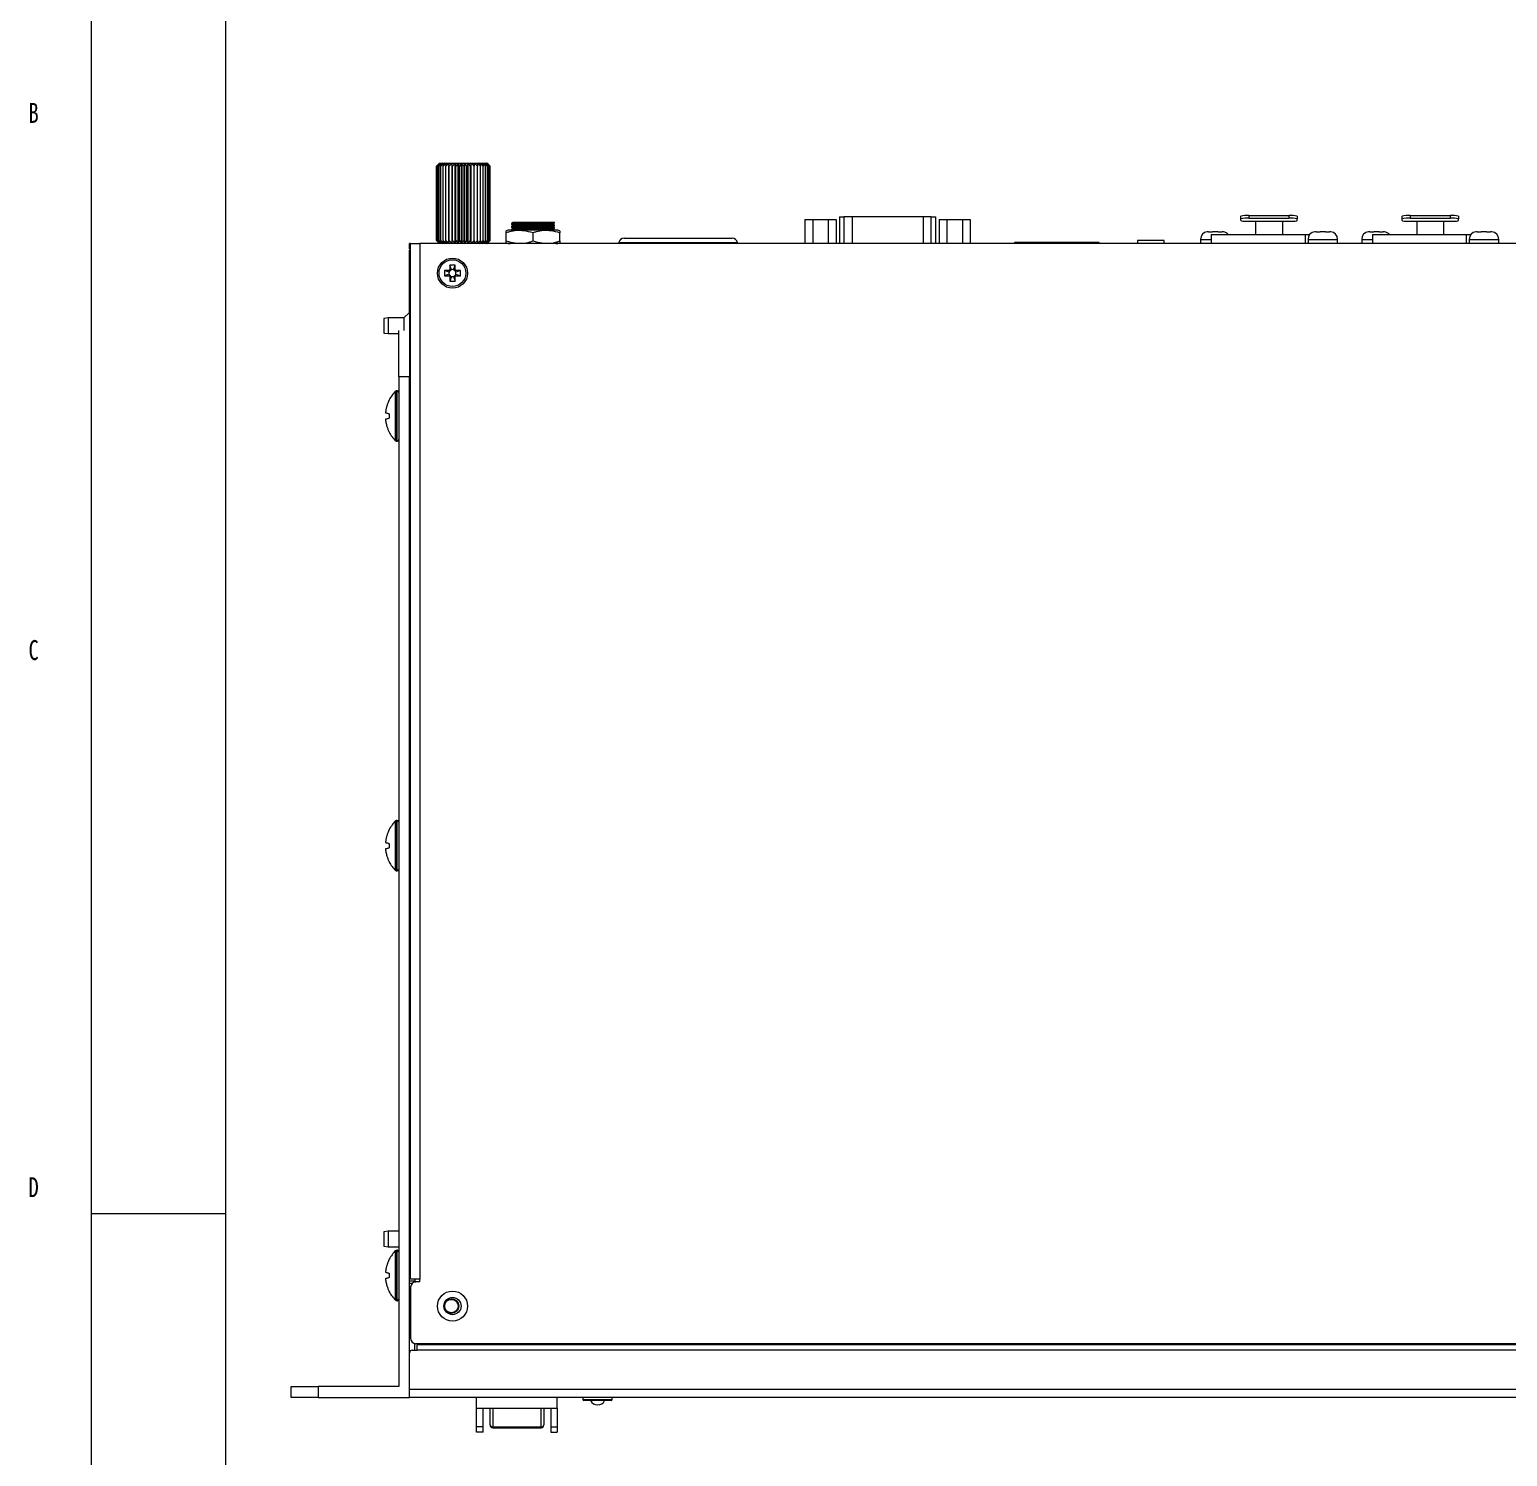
# Model space of a CAD drawing. Header units: millimetres. Extents: x 7 to 1038, y 7 to 730.
# Drawn here: x 6.8 to 144.3, y 98.7 to 231.5 of the extents above; entities that cross this region are included whole.
import ezdxf

# ---------------------------------------------------------------- set-up
doc = ezdxf.new("R2010")
doc.units = ezdxf.units.MM
doc.styles.add('SLDTEXTSTYLE0', font='TXT', dxfattribs={"width": 0.75})

msp = doc.modelspace()

# ---------------------------------------------------------------- linework, layer by layer
at = {"color": 7, "linetype": 'Continuous', "lineweight": 0}
for p, q in [((12.5, 730), (12.5, 12.5)), ((25, 717.5), (25, 25)), ((25, 121.25), (12.5, 121.25))]:
    msp.add_line(p, q, dxfattribs=at)
at = {"color": 7, "linetype": 'Continuous', "lineweight": 15}
for p, q in [((44.6252, 218.775), (44.7807, 218.9306)), ((44.6255, 218.775), (44.6252, 218.775)), ((44.6252, 211.875), (44.6252, 218.775)), ((44.9358, 219.075), (44.6255, 218.775)), ((44.6255, 211.875), (44.6255, 218.775)), ((44.661, 218.775), (44.9358, 219.075)), ((44.6626, 218.775), (44.661, 218.775)), ((44.661, 211.875), (44.661, 218.775)), ((44.9891, 219.075), (44.6626, 218.775)), ((44.6626, 211.875), (44.6626, 218.775)), ((44.7448, 218.775), (44.9891, 219.075)), ((44.7476, 218.775), (44.7448, 218.775)), ((44.7448, 211.875), (44.7448, 218.775)), ((45.084, 219.075), (44.7476, 218.775)), ((44.7476, 211.875), (44.7476, 218.775)), ((44.9238, 219.075), (44.7801, 218.9313)), ((44.8748, 218.775), (45.084, 219.075)), ((44.8788, 218.775), (44.8748, 218.775)), ((44.8748, 211.875), (44.8748, 218.775)), ((44.8788, 211.875), (44.8788, 218.775)), ((44.9238, 219.075), (44.9358, 219.075)), ((44.9358, 219.075), (44.9891, 219.075)), ((44.9891, 219.075), (45.084, 219.075)), ((45.0487, 218.775), (45.2185, 219.075)), ((45.0537, 218.775), (45.0487, 218.775)), ((45.0487, 211.875), (45.0487, 218.775)), ((45.3902, 219.075), (45.0537, 218.775)), ((45.0537, 211.875), (45.0537, 218.775)), ((45.084, 219.075), (45.2185, 219.075)), ((45.2185, 219.075), (45.3902, 219.075)), ((45.2629, 218.775), (45.3902, 219.075)), ((45.269, 218.775), (45.2629, 218.775)), ((45.2629, 211.875), (45.2629, 218.775)), ((45.5955, 219.075), (45.269, 218.775)), ((45.269, 211.875), (45.269, 218.775)), ((45.3902, 219.075), (45.5955, 219.075)), ((45.5134, 218.775), (45.5955, 219.075)), ((45.5203, 218.775), (45.5134, 218.775)), ((45.5134, 211.875), (45.5134, 218.775)), ((45.8307, 219.075), (45.5203, 218.775)), ((45.5203, 211.875), (45.5203, 218.775)), ((45.5955, 219.075), (45.8307, 219.075)), ((45.7952, 218.775), (45.8307, 219.075)), ((45.8028, 218.775), (45.7952, 218.775)), ((45.7952, 211.875), (45.7952, 218.775)), ((46.091, 219.075), (45.8028, 218.775)), ((45.8028, 211.875), (45.8028, 218.775)), ((45.8307, 219.075), (46.091, 219.075)), ((46.091, 219.075), (46.3713, 219.075)), ((46.1028, 218.775), (46.091, 219.075)), ((46.091, 211.575), (46.091, 219.075)), ((46.1111, 218.775), (46.1028, 218.775)), ((46.1028, 211.875), (46.1028, 218.775)), ((46.3713, 219.075), (46.1111, 218.775)), ((46.1111, 211.875), (46.1111, 218.775)), ((46.3713, 219.075), (46.6664, 219.075)), ((46.4303, 218.775), (46.3713, 219.075)), ((46.3713, 211.575), (46.3713, 219.075)), ((46.4391, 218.775), (46.4303, 218.775)), ((46.4303, 211.875), (46.4303, 218.775)), ((46.6664, 219.075), (46.4391, 218.775)), ((46.4391, 211.875), (46.4391, 218.775)), ((46.6664, 219.075), (46.9703, 219.075)), ((46.7714, 218.775), (46.6664, 219.075)), ((46.6664, 211.575), (46.6664, 219.075)), ((46.7803, 218.775), (46.7714, 218.775)), ((46.7714, 211.875), (46.7714, 218.775)), ((46.9703, 219.075), (46.7803, 218.775)), ((46.7803, 211.875), (46.7803, 218.775)), ((46.9703, 219.075), (47.2773, 219.075)), ((47.1193, 218.775), (46.9703, 219.075)), ((46.9703, 211.575), (46.9703, 219.075)), ((47.1283, 218.775), (47.1193, 218.775)), ((47.1193, 211.875), (47.1193, 218.775)), ((47.2773, 219.075), (47.1283, 218.775)), ((47.1283, 211.875), (47.1283, 218.775)), ((47.2773, 211.575), (47.2773, 219.075)), ((47.2773, 219.075), (47.5812, 219.075)), ((47.4672, 218.775), (47.2773, 219.075)), ((47.4762, 218.775), (47.4672, 218.775)), ((47.4672, 211.875), (47.4672, 218.775)), ((47.5812, 219.075), (47.4762, 218.775)), ((47.4762, 211.875), (47.4762, 218.775)), ((47.5812, 211.575), (47.5812, 219.075)), ((47.8085, 218.775), (47.5812, 219.075)), ((47.5812, 219.075), (47.8762, 219.075)), ((47.8085, 211.875), (47.8085, 218.775)), ((47.8172, 218.775), (47.8085, 218.775)), ((47.8762, 219.075), (47.8172, 218.775)), ((47.8172, 211.875), (47.8172, 218.775)), ((47.8762, 211.575), (47.8762, 219.075)), ((48.1365, 218.775), (47.8762, 219.075)), ((47.8762, 219.075), (48.1566, 219.075)), ((48.1365, 211.875), (48.1365, 218.775)), ((48.1448, 218.775), (48.1365, 218.775)), ((48.1566, 219.075), (48.1448, 218.775)), ((48.1448, 211.875), (48.1448, 218.775)), ((48.1566, 211.575), (48.1566, 219.075)), ((48.4447, 218.775), (48.1566, 219.075)), ((48.1566, 219.075), (48.4169, 219.075)), ((48.4169, 219.075), (48.4524, 218.775)), ((48.7273, 218.775), (48.4169, 219.075)), ((48.4169, 219.075), (48.652, 219.075)), ((48.4447, 211.875), (48.4447, 218.775)), ((48.4524, 218.775), (48.4447, 218.775)), ((48.4524, 211.875), (48.4524, 218.775)), ((48.652, 219.075), (48.7342, 218.775)), ((48.9786, 218.775), (48.652, 219.075)), ((48.652, 219.075), (48.8574, 219.075)), ((48.7342, 218.775), (48.7273, 218.775)), ((48.7273, 211.875), (48.7273, 218.775)), ((48.7342, 211.875), (48.7342, 218.775)), ((48.8574, 219.075), (48.9847, 218.775)), ((49.1939, 218.775), (48.8574, 219.075)), ((48.8574, 219.075), (49.0291, 219.075)), ((48.9786, 211.875), (48.9786, 218.775)), ((48.9847, 218.775), (48.9786, 218.775)), ((48.9847, 211.875), (48.9847, 218.775)), ((49.0291, 219.075), (49.1989, 218.775)), ((49.0291, 219.075), (49.1636, 219.075)), ((49.1636, 219.075), (49.3728, 218.775)), ((49.5, 218.775), (49.1636, 219.075)), ((49.1636, 219.075), (49.2584, 219.075)), ((49.1989, 218.775), (49.1939, 218.775)), ((49.1939, 211.875), (49.1939, 218.775)), ((49.1989, 211.875), (49.1989, 218.775)), ((49.2584, 219.075), (49.5028, 218.775)), ((49.585, 218.775), (49.2584, 219.075)), ((49.2584, 219.075), (49.3117, 219.075)), ((49.3117, 219.075), (49.5866, 218.775)), ((49.6221, 218.775), (49.3117, 219.075)), ((49.3117, 219.075), (49.3238, 219.075)), ((49.4675, 218.9313), (49.3238, 219.075)), ((49.3728, 218.775), (49.3688, 218.775)), ((49.3688, 211.875), (49.3688, 218.775)), ((49.3728, 211.875), (49.3728, 218.775)), ((49.4669, 218.9306), (49.6224, 218.775)), ((49.5, 211.875), (49.5, 218.775)), ((49.5028, 218.775), (49.5, 218.775)), ((49.5028, 211.875), (49.5028, 218.775)), ((49.585, 211.875), (49.585, 218.775)), ((49.5866, 218.775), (49.585, 218.775)), ((49.5866, 211.875), (49.5866, 218.775)), ((49.6224, 218.775), (49.6221, 218.775)), ((49.6221, 211.875), (49.6221, 218.775)), ((49.6224, 211.875), (49.6224, 218.775)), ((51.6238, 213.4368), (51.6238, 213.3674)), ((51.7772, 213.5262), (51.6241, 213.4377)), ((55.2249, 213.3673), (55.2249, 213.3923)), ((55.471, 213.4122), (55.6246, 213.501)), ((55.6245, 213.303), (55.4714, 213.3915)), ((55.6238, 213.5014), (55.6238, 213.5707)), ((55.6238, 213.2335), (55.6238, 213.3029)), ((78.9329, 213.825), (78.9329, 211.575)), ((78.9329, 213.825), (79.6546, 213.825)), ((79.6546, 213.825), (79.6546, 211.575)), ((79.6546, 213.825), (81.098, 213.825)), ((81.098, 213.825), (81.098, 211.575)), ((81.098, 213.825), (81.8197, 213.825)), ((81.8197, 213.825), (81.8197, 211.575)), ((82.1438, 214.075), (82.1438, 211.575)), ((82.1438, 214.075), (82.5597, 214.075)), ((82.5597, 214.075), (82.5597, 211.575)), ((83.3097, 214.075), (82.5597, 214.075)), ((89.9379, 214.075), (83.3097, 214.075)), ((90.6879, 214.075), (89.9379, 214.075)), ((90.6879, 211.575), (90.6879, 214.075)), ((90.6879, 214.075), (91.1037, 214.075)), ((91.1037, 211.575), (91.1037, 214.075)), ((91.4279, 213.825), (91.4279, 211.575)), ((91.4279, 213.825), (92.1496, 213.825)), ((92.1496, 213.825), (92.1496, 211.575)), ((92.1496, 213.825), (93.593, 213.825)), ((93.593, 213.825), (93.593, 211.575)), ((93.593, 213.825), (94.3147, 213.825)), ((94.3147, 213.825), (94.3147, 211.575)), ((119.4988, 213.8711), (119.4988, 214.1201)), ((119.4988, 213.7187), (119.4988, 213.8711)), ((119.6898, 213.675), (120.8738, 213.675)), ((120.2488, 214.1855), (120.2488, 213.9365)), ((120.2488, 214.1855), (123.9988, 214.1855)), ((120.2488, 213.9365), (123.9988, 213.9365)), ((120.8738, 213.675), (123.3738, 213.675)), ((120.8738, 213.675), (120.8738, 212.425)), ((123.3738, 213.675), (124.5578, 213.675)), ((123.3738, 213.675), (123.3738, 212.425)), ((123.9988, 213.9365), (123.9988, 214.1855)), ((124.7488, 214.1201), (124.7488, 213.8711)), ((124.7488, 213.7187), (124.7488, 213.8711)), ((134.4988, 213.8711), (134.4988, 214.1201)), ((134.4988, 213.7187), (134.4988, 213.8711)), ((134.6898, 213.675), (135.8738, 213.675)), ((135.2488, 214.1855), (135.2488, 213.9365)), ((135.2488, 214.1855), (138.9988, 214.1855)), ((135.2488, 213.9365), (138.9988, 213.9365)), ((135.8738, 213.675), (138.3738, 213.675)), ((135.8738, 213.675), (135.8738, 212.425)), ((138.3738, 213.675), (139.5578, 213.675)), ((138.3738, 213.675), (138.3738, 212.425)), ((138.9988, 213.9365), (138.9988, 214.1855)), ((139.7488, 214.1201), (139.7488, 213.8711)), ((139.7488, 213.7187), (139.7488, 213.8711)), ((44.6252, 211.875), (44.6255, 211.875)), ((44.7807, 211.7194), (44.6252, 211.875)), ((44.6255, 211.875), (44.9358, 211.575)), ((44.661, 211.875), (44.6626, 211.875)), ((44.9358, 211.575), (44.661, 211.875)), ((44.6626, 211.875), (44.9891, 211.575)), ((44.7448, 211.875), (44.7476, 211.875)), ((44.9891, 211.575), (44.7448, 211.875)), ((44.7476, 211.875), (45.084, 211.575)), ((44.8748, 211.875), (44.8788, 211.875)), ((45.084, 211.575), (44.8748, 211.875)), ((45.0487, 211.875), (45.0537, 211.875)), ((45.2185, 211.575), (45.0487, 211.875)), ((45.0537, 211.875), (45.3902, 211.575)), ((45.2629, 211.875), (45.269, 211.875)), ((45.3902, 211.575), (45.2629, 211.875)), ((45.269, 211.875), (45.5955, 211.575)), ((45.5134, 211.875), (45.5203, 211.875)), ((45.5955, 211.575), (45.5134, 211.875)), ((45.5203, 211.875), (45.8307, 211.575)), ((45.7952, 211.875), (45.8028, 211.875)), ((45.8307, 211.575), (45.7952, 211.875)), ((45.8028, 211.875), (46.091, 211.575)), ((46.091, 211.575), (46.1028, 211.875)), ((46.1028, 211.875), (46.1111, 211.875)), ((46.1111, 211.875), (46.3713, 211.575)), ((46.3713, 211.575), (46.4303, 211.875)), ((46.4303, 211.875), (46.4391, 211.875)), ((46.4391, 211.875), (46.6664, 211.575)), ((46.6664, 211.575), (46.7714, 211.875)), ((46.7714, 211.875), (46.7803, 211.875)), ((46.7803, 211.875), (46.9703, 211.575)), ((46.9703, 211.575), (47.1193, 211.875)), ((47.1193, 211.875), (47.1283, 211.875)), ((47.1283, 211.875), (47.2773, 211.575)), ((47.2773, 211.575), (47.4672, 211.875)), ((47.4672, 211.875), (47.4762, 211.875)), ((47.4762, 211.875), (47.5812, 211.575)), ((47.5812, 211.575), (47.8085, 211.875)), ((47.8085, 211.875), (47.8172, 211.875)), ((47.8172, 211.875), (47.8762, 211.575)), ((47.8762, 211.575), (48.1365, 211.875)), ((48.1365, 211.875), (48.1448, 211.875)), ((48.1448, 211.875), (48.1566, 211.575)), ((48.1566, 211.575), (48.4447, 211.875)), ((48.4524, 211.875), (48.4169, 211.575)), ((48.4169, 211.575), (48.7273, 211.875)), ((48.4447, 211.875), (48.4524, 211.875)), ((48.7342, 211.875), (48.652, 211.575)), ((48.652, 211.575), (48.9786, 211.875)), ((48.7273, 211.875), (48.7342, 211.875)), ((48.9847, 211.875), (48.8574, 211.575)), ((48.8574, 211.575), (49.1939, 211.875)), ((48.9786, 211.875), (48.9847, 211.875)), ((49.1989, 211.875), (49.0291, 211.575)), ((49.3728, 211.875), (49.1636, 211.575)), ((49.1636, 211.575), (49.5, 211.875)), ((49.1939, 211.875), (49.1989, 211.875)), ((49.5028, 211.875), (49.2584, 211.575)), ((49.2584, 211.575), (49.585, 211.875)), ((49.5866, 211.875), (49.3117, 211.575)), ((49.3117, 211.575), (49.6221, 211.875)), ((49.3688, 211.875), (49.3728, 211.875)), ((49.6224, 211.875), (49.4669, 211.7194)), ((49.5, 211.875), (49.5028, 211.875)), ((49.585, 211.875), (49.5866, 211.875)), ((49.6221, 211.875), (49.6224, 211.875)), ((51.1238, 211.825), (51.1238, 212.575)), ((55.7458, 212.825), (51.5018, 212.825)), ((51.6238, 213.1692), (51.6238, 213.0997)), ((51.6238, 212.9014), (51.6238, 212.8319)), ((53.6238, 211.825), (53.6238, 212.575)), ((55.6238, 212.9658), (55.6238, 213.0353)), ((56.1238, 211.825), (56.1238, 212.575)), ((62.0947, 212.075), (72.1529, 212.075)), ((109.8738, 211.875), (109.8738, 211.575)), ((112.3738, 211.875), (109.8738, 211.875)), ((112.3738, 211.575), (112.3738, 211.875)), ((115.7488, 211.9705), (115.7488, 211.575)), ((116.5017, 212.675), (116.3801, 212.6658)), ((116.5017, 212.675), (116.8738, 212.675)), ((116.7488, 212.425), (116.7488, 211.575)), ((116.7488, 212.425), (120.8738, 212.425)), ((116.8759, 212.6658), (116.8738, 212.675)), ((117.3738, 212.675), (117.3717, 212.6658)), ((117.3738, 212.675), (117.7459, 212.675)), ((117.8675, 212.6658), (117.7459, 212.675)), ((120.8738, 212.425), (120.9713, 212.425)), ((120.9713, 212.425), (123.2762, 212.425)), ((123.2762, 212.425), (123.3738, 212.425)), ((123.3738, 212.425), (125.5019, 212.425)), ((125.5019, 211.575), (125.5019, 212.425)), ((125.5019, 212.425), (125.915, 212.425)), ((125.7488, 211.9705), (125.7488, 211.575)), ((126.5017, 212.675), (126.3801, 212.6658)), ((126.5017, 212.675), (126.8738, 212.675)), ((126.8759, 212.6658), (126.8738, 212.675)), ((127.3738, 212.675), (127.3717, 212.6658)), ((127.3738, 212.675), (127.7459, 212.675)), ((127.8675, 212.6658), (127.7459, 212.675)), ((128.4988, 211.575), (128.4988, 211.9705)), ((130.7488, 211.9705), (130.7488, 211.575)), ((131.5017, 212.675), (131.3801, 212.6658)), ((131.5017, 212.675), (131.8738, 212.675)), ((131.7488, 212.425), (131.7488, 211.575)), ((131.7488, 212.425), (135.8738, 212.425)), ((131.8759, 212.6658), (131.8738, 212.675)), ((132.3738, 212.675), (132.3717, 212.6658)), ((132.3738, 212.675), (132.7459, 212.675)), ((132.8675, 212.6658), (132.7459, 212.675)), ((135.8738, 212.425), (135.9713, 212.425)), ((135.9713, 212.425), (138.2762, 212.425)), ((138.2762, 212.425), (138.3738, 212.425)), ((138.3738, 212.425), (140.5019, 212.425)), ((140.5019, 211.575), (140.5019, 212.425)), ((140.5019, 212.425), (140.915, 212.425)), ((140.7488, 211.9705), (140.7488, 211.575)), ((141.5017, 212.675), (141.3801, 212.6658)), ((141.5017, 212.675), (141.8738, 212.675)), ((141.8759, 212.6658), (141.8738, 212.675)), ((142.3738, 212.675), (142.3717, 212.6658)), ((142.3738, 212.675), (142.7459, 212.675)), ((142.8675, 212.6658), (142.7459, 212.675)), ((143.4988, 211.575), (143.4988, 211.9705)), ((42.1238, 211.075), (42.1238, 211.575)), ((42.2238, 211.575), (42.1238, 211.575)), ((42.1238, 211.075), (42.2238, 211.075)), ((42.1238, 210.975), (42.2238, 210.975)), ((42.1238, 205.175), (42.1238, 210.975)), ((42.2238, 115.175), (42.2238, 211.575)), ((42.2238, 211.575), (43.0738, 211.575)), ((43.0738, 211.575), (43.0738, 115.175)), ((261.1738, 211.575), (43.0738, 211.575)), ((44.7801, 211.7187), (44.9238, 211.575)), ((49.3238, 211.575), (49.4675, 211.7187)), ((59.8238, 211.625), (59.8238, 211.575)), ((59.8238, 211.625), (61.1238, 211.625)), ((61.1238, 211.625), (62.4238, 211.625)), ((61.6023, 211.6618), (61.5958, 211.625)), ((62.4238, 211.575), (62.4238, 211.625)), ((71.8238, 211.625), (71.8238, 211.575)), ((71.8238, 211.625), (73.1238, 211.625)), ((72.6518, 211.625), (72.6453, 211.6618)), ((73.1238, 211.625), (74.4238, 211.625)), ((74.4238, 211.575), (74.4238, 211.625)), ((106.3188, 211.675), (98.4288, 211.675)), ((98.4288, 211.675), (98.4288, 211.575)), ((106.3188, 211.575), (106.3188, 211.675)), ((46.3738, 209.575), (45.8738, 209.575)), ((45.8738, 209.575), (45.8738, 209.1498)), ((46.021, 209.1333), (45.8738, 209.575)), ((46.2266, 209.1333), (46.3738, 209.575)), ((46.3738, 209.1498), (46.3738, 209.575)), ((45.799, 209.075), (45.3738, 209.075)), ((45.3738, 209.075), (45.3738, 208.575)), ((45.8155, 208.9278), (45.3738, 209.075)), ((45.8155, 208.7222), (45.3738, 208.575)), ((45.3738, 208.575), (45.799, 208.575)), ((46.021, 208.5167), (45.8738, 208.075)), ((45.8738, 208.5002), (45.8738, 208.075)), ((45.8738, 208.075), (46.3738, 208.075)), ((46.2266, 208.5167), (46.3738, 208.075)), ((46.3738, 208.075), (46.3738, 208.5002)), ((46.8738, 209.075), (46.4321, 208.9278)), ((46.4321, 208.7222), (46.8738, 208.575)), ((46.8738, 209.075), (46.4486, 209.075)), ((46.4486, 208.575), (46.8738, 208.575)), ((46.8738, 208.575), (46.8738, 209.075)), ((42.1238, 205.175), (41.5988, 204.65)), ((42.2238, 205.175), (42.1238, 205.175)), ((42.1238, 205.175), (42.1238, 203.1991)), ((40.1238, 204.65), (39.7238, 204.6)), ((39.7238, 204.6), (39.7238, 203.368)), ((41.5988, 204.65), (40.1238, 204.65)), ((40.1238, 204.65), (40.1238, 203.3268)), ((41.5988, 204.65), (41.5988, 203.4884)), ((39.7238, 203.368), (39.7238, 203.25)), ((39.7238, 203.25), (40.1238, 203.2)), ((40.1238, 203.3268), (40.1238, 203.2)), ((40.1238, 203.2), (41.1238, 203.2)), ((41.1238, 199.175), (41.1238, 203.4884)), ((42.1238, 203.1991), (42.1238, 199.175)), ((42.1238, 202.675), (42.2238, 202.675)), ((42.1238, 199.175), (41.1238, 199.175)), ((41.1238, 199.175), (41.1238, 105.175)), ((42.1238, 108.325), (42.1238, 199.175)), ((40.9738, 197.875), (40.9345, 197.875)), ((40.9345, 193.175), (40.9738, 193.175)), ((40.9738, 157.875), (40.9345, 157.875)), ((40.9345, 153.175), (40.9738, 153.175)), ((42.2238, 120.175), (42.1238, 120.175)), ((40.1238, 119.65), (39.7238, 119.6)), ((39.7238, 119.6), (39.7238, 118.368)), ((39.7238, 118.368), (39.7238, 118.25)), ((41.1238, 119.65), (40.1238, 119.65)), ((40.1238, 119.65), (40.1238, 118.3268)), ((40.1238, 118.3268), (40.1238, 118.2)), ((39.7238, 118.25), (40.1238, 118.2)), ((40.1238, 118.2), (41.1238, 118.2)), ((40.9738, 117.875), (40.9345, 117.875)), ((42.1238, 117.675), (42.2238, 117.675)), ((42.1238, 116.425), (42.2238, 116.425)), ((42.2238, 116.175), (42.1238, 116.175)), ((42.1238, 115.025), (42.6238, 115.025)), ((43.0738, 115.175), (42.2238, 115.175)), ((42.2238, 114.425), (42.2238, 109.675)), ((42.6238, 115.175), (42.6238, 115.025)), ((42.6238, 115.025), (42.6238, 114.9149)), ((42.6238, 114.925), (42.7238, 114.925)), ((43.0738, 114.925), (42.7238, 114.925)), ((43.0738, 114.925), (43.0738, 115.175)), ((40.9345, 113.175), (40.9738, 113.175)), ((42.6238, 108.575), (42.6238, 109.1851)), ((261.5238, 109.175), (42.7238, 109.175)), ((42.8238, 109.175), (42.8238, 109.075)), ((261.4238, 109.075), (42.8238, 109.075)), ((42.8238, 108.575), (42.8238, 109.075)), ((42.1238, 104.925), (42.1238, 108.325)), ((42.3738, 108.575), (42.8238, 108.575)), ((261.4238, 108.575), (42.8238, 108.575)), ((31.1238, 104.175), (31.1238, 105.175)), ((31.1238, 105.175), (33.6238, 105.175)), ((33.6238, 105.175), (33.6238, 104.175)), ((41.1238, 105.175), (33.6238, 105.175)), ((262.1238, 104.925), (42.1238, 104.925)), ((42.1238, 104.2376), (42.1238, 104.925)), ((33.6238, 104.175), (31.1238, 104.175)), ((33.6238, 104.175), (42.1238, 104.175)), ((42.1238, 104.175), (42.1238, 104.2376)), ((262.1238, 104.175), (42.1238, 104.175)), ((48.3738, 103.175), (48.3738, 104.175)), ((48.3738, 103.175), (48.9738, 103.175)), ((48.3738, 101.425), (48.3738, 103.175)), ((48.9738, 103.175), (55.2738, 103.175)), ((48.9738, 101.425), (48.9738, 103.175)), ((49.6238, 101.6053), (49.6238, 103.175)), ((49.8738, 103.175), (49.8738, 101.434)), ((54.3738, 101.434), (54.3738, 103.175)), ((54.6238, 103.175), (54.6238, 101.6053)), ((55.2738, 103.175), (55.8738, 103.175)), ((55.2738, 103.175), (55.2738, 101.425)), ((55.8738, 103.175), (55.8738, 104.175)), ((55.8738, 103.175), (55.8738, 101.425)), ((58.2488, 104.175), (58.2488, 103.975)), ((60.8988, 103.875), (58.3488, 103.875)), ((60.9988, 103.975), (60.9988, 104.175)), ((48.9738, 101.425), (48.3738, 101.425)), ((48.3738, 100.925), (48.3738, 101.425)), ((48.9738, 100.925), (48.3738, 100.925)), ((48.9738, 100.925), (48.9738, 101.425)), ((49.8738, 101.434), (54.3738, 101.434)), ((49.8738, 101.3553), (54.3738, 101.3553)), ((55.2738, 101.425), (55.8738, 101.425)), ((55.2738, 101.425), (55.2738, 100.925)), ((55.2738, 100.925), (55.8738, 100.925)), ((55.8738, 101.425), (55.8738, 100.925))]:
    msp.add_line(p, q, dxfattribs=at)
at = {"color": 8, "linetype": 'Continuous', "lineweight": 15}
for p, q in [((83.3097, 214.075), (83.3097, 211.575)), ((89.9379, 214.075), (89.9379, 211.575)), ((115.7488, 211.9705), (116.7488, 211.9705)), ((125.7488, 211.9705), (127.1238, 211.9705)), ((127.1238, 211.9705), (128.4988, 211.9705)), ((130.7488, 211.9705), (131.7488, 211.9705)), ((140.7488, 211.9705), (142.1238, 211.9705)), ((142.1238, 211.9705), (143.4988, 211.9705)), ((72.6453, 211.6618), (61.6023, 211.6618)), ((40.8291, 193.2182), (40.8291, 197.8318)), ((40.9345, 193.175), (40.9345, 197.875)), ((40.9738, 193.175), (40.9738, 197.875)), ((40.8291, 153.2182), (40.8291, 157.8318)), ((40.9345, 153.175), (40.9345, 157.875)), ((40.9738, 153.175), (40.9738, 157.875)), ((40.8291, 113.2182), (40.8291, 117.8318)), ((40.9345, 113.175), (40.9345, 117.875)), ((40.9738, 113.175), (40.9738, 117.875)), ((42.1238, 116.025), (42.2238, 116.025)), ((42.3667, 114.775), (42.1238, 114.775)), ((58.2488, 103.975), (60.9988, 103.975)), ((49.8738, 101.434), (49.8738, 101.3553)), ((54.3738, 101.3553), (54.3738, 101.434))]:
    msp.add_line(p, q, dxfattribs=at)
at = {"color": 7, "linetype": 'Continuous', "lineweight": 15, "flags": 128}
for points in [[(55.2259, 213.3923), (55.2909, 213.4356), (55.3558, 213.4789)], [(55.3558, 213.2807), (55.2909, 213.324), (55.2259, 213.3673)], [(46.021, 209.1333), (45.9529, 209.1015), (45.894, 209.0548)], [(46.2266, 209.1333), (46.1238, 209.1504), (46.021, 209.1333)], [(46.3536, 209.0548), (46.2947, 209.1015), (46.2266, 209.1333)], [(45.8155, 208.9278), (45.7984, 208.825), (45.8155, 208.7222)], [(45.894, 209.0548), (45.8473, 208.9959), (45.8155, 208.9278)], [(45.8155, 208.7222), (45.8473, 208.6541), (45.894, 208.5952)], [(45.894, 208.5952), (45.9529, 208.5485), (46.021, 208.5167)], [(46.021, 208.5167), (46.1238, 208.4996), (46.2266, 208.5167)], [(46.2266, 208.5167), (46.2947, 208.5485), (46.3536, 208.5952)], [(46.4321, 208.9278), (46.4003, 208.9959), (46.3536, 209.0548)], [(46.3536, 208.5952), (46.4003, 208.6541), (46.4321, 208.7222)], [(46.4321, 208.7222), (46.4492, 208.825), (46.4321, 208.9278)]]:
    msp.add_lwpolyline(points, dxfattribs=at)
at = {"color": 7, "linetype": 'Continuous', "lineweight": 15}
for centre, radius in [((46.1238, 208.825), 1.4), ((46.1238, 208.825), 1.25), ((46.1238, 112.675), 1.4), ((46.1238, 112.675), 0.8), ((46.0238, 112.675), 0.6844), ((46.0238, 112.675), 0.625)]:
    msp.add_circle(centre, radius, dxfattribs=at)
for centre, radius, start, end in [((120.0627, 211.9853), 2.2081, 85.165996, 104.796818), ((120.0627, 211.7358), 2.2085, 85.167254, 104.794431), ((124.1849, 211.9853), 2.2081, 75.203241, 94.833921), ((124.1849, 211.7358), 2.2085, 75.205628, 94.832663), ((135.0627, 211.9853), 2.2081, 85.166079, 104.796759), ((135.0627, 211.7358), 2.2085, 85.167337, 104.794372), ((139.1849, 211.9853), 2.2081, 75.203209, 94.833952), ((139.1849, 211.7358), 2.2085, 75.205596, 94.832695), ((51.5018, 211.5304), 1.2946, 90, 107.006082), ((55.7458, 211.5304), 1.2946, 73.009244, 90), ((62.0947, 211.575), 0.5, 90, 170), ((72.1529, 211.575), 0.5, 10, 90), ((116.4533, 211.9705), 0.7045, 96.211825, 180), ((117.7943, 211.9705), 0.7045, 40.177318, 83.775452), ((126.4533, 211.9705), 0.7045, 96.211825, 180), ((127.7943, 211.9705), 0.7045, 0, 83.775452), ((131.4533, 211.9705), 0.7045, 96.211825, 180), ((132.7943, 211.9705), 0.7045, 40.177318, 83.775452), ((141.4533, 211.9705), 0.7045, 96.211825, 180), ((142.7943, 211.9705), 0.7045, 0, 83.775452), ((51.5018, 212.8696), 1.2946, 253.009243, 270), ((55.7458, 212.8696), 1.2946, 270, 287.006082), ((43.1038, 195.525), 3.2397, 134.597854, 152.100654), ((40.9345, 197.725), 0.15, 90, 134.597854), ((40.9738, 197.725), 0.15, 0, 90), ((43.1038, 195.525), 3.2397, 207.865904, 225.402146), ((40.9345, 193.325), 0.15, 225.402146, 270), ((40.9738, 193.325), 0.15, 270, 0), ((43.1038, 155.525), 3.2397, 134.597854, 152.100654), ((40.9345, 157.725), 0.15, 90, 134.597854), ((40.9738, 157.725), 0.15, 0, 90), ((43.1038, 155.525), 3.2397, 207.865904, 225.402146), ((40.9345, 153.325), 0.15, 225.402146, 270), ((40.9738, 153.325), 0.15, 270, 0), ((43.1038, 115.525), 3.2397, 134.597854, 152.100654), ((40.9345, 117.725), 0.15, 90, 134.597854), ((40.9738, 117.725), 0.15, 0, 90), ((42.7238, 114.425), 0.5, 90, 180), ((43.1038, 115.525), 3.2397, 207.865904, 225.402146), ((40.9345, 113.325), 0.15, 225.402146, 270), ((40.9738, 113.325), 0.15, 270, 0), ((42.7238, 109.675), 0.5, 180, 270), ((42.3738, 108.325), 0.25, 90, 180), ((58.3488, 103.975), 0.1, 180, 270), ((59.6238, 104.225), 0.75, 207.818139, 332.181861), ((60.8988, 103.975), 0.1, 270, 0), ((49.8738, 101.6053), 0.25, 180, 270), ((49.8406, 101.6537), 0.2222, 192.577072, 278.580717), ((54.3738, 101.6053), 0.25, 270, 0), ((54.4069, 101.6537), 0.2222, 261.419655, 347.420963)]:
    msp.add_arc(centre, radius, start, end, dxfattribs=at)
for centre, start_param, end_param in [((120.2488, 213.7187), 3.14159265, 3.87132031), ((123.9988, 213.7187), 5.55345765, 6.28318531), ((135.2488, 213.7187), 3.14159265, 3.87132031), ((138.9988, 213.7187), 5.55345765, 6.28318531)]:
    msp.add_ellipse(centre, major_axis=(0.75, 0), ratio=0.08748866, start_param=start_param, end_param=end_param, dxfattribs=at)
for points, knots in [([(45.2185, 219.075), (45.119, 218.988), (45.0053, 218.8885), (44.8929, 218.7876), (44.8788, 218.775)], [0, 0, 0, 0, 0.875006575, 1, 1, 1, 1]), ([(49.3688, 218.775), (49.2702, 218.863), (49.1574, 218.9636), (49.0433, 219.0626), (49.0291, 219.075)], [0, 0, 0, 0, 0.87500238, 1, 1, 1, 1]), ([(55.6181, 213.2322), (55.612, 213.23), (55.5926, 213.2231), (55.3877, 213.2113), (54.955, 213.1969), (54.3677, 213.1825), (53.6978, 213.1681), (53.0189, 213.1538), (52.4094, 213.1394), (51.9332, 213.125), (51.6823, 213.1117), (51.6077, 213.1029), (51.6276, 213.0987), (51.6298, 213.0983)], [0, 0, 0, 0, 0.04916124, 0.15647108, 0.26378152, 0.37109235, 0.4784027, 0.58571352, 0.6930233, 0.80033373, 0.90764435, 0.98962011, 1, 1, 1, 1]), ([(55.3558, 213.479), (55.2884, 213.4763), (55.0981, 213.4689), (54.6436, 213.4567), (54.0043, 213.4423), (53.3193, 213.4279), (52.6692, 213.4136), (52.1274, 213.3992), (51.751, 213.3848), (51.6389, 213.3742), (51.6197, 213.3678), (51.628, 213.3663), (51.6309, 213.3657)], [0, 0, 0, 0, 0.06975248, 0.19672898, 0.32370622, 0.45068425, 0.57766166, 0.70463853, 0.83161648, 0.95859372, 0.98547511, 1, 1, 1, 1]), ([(51.6242, 213.3663), (51.6498, 213.3516), (51.701, 213.322), (51.7521, 213.2924), (51.7777, 213.2777)], [0, 0, 0, 0, 0.500008157, 1, 1, 1, 1]), ([(51.7779, 213.2589), (51.7523, 213.2442), (51.7011, 213.2146), (51.65, 213.1851), (51.6244, 213.1703)], [0, 0, 0, 0, 0.49997192, 1, 1, 1, 1]), ([(55.3558, 213.2807), (55.2884, 213.2781), (55.0981, 213.2707), (54.6436, 213.2584), (54.0044, 213.2441), (53.3192, 213.2297), (52.6695, 213.2153), (52.1262, 213.2009), (51.7556, 213.1866), (51.6343, 213.1764), (51.6272, 213.1713), (51.6266, 213.1709)], [0, 0, 0, 0, 0.07188223, 0.20273738, 0.33359307, 0.46444801, 0.59530332, 0.72615758, 0.85701265, 0.98786784, 1, 1, 1, 1]), ([(51.6305, 213.4383), (51.6366, 213.4405), (51.6563, 213.4475), (51.8622, 213.4591), (52.2957, 213.4735), (52.8837, 213.488), (53.5541, 213.5024), (54.2321, 213.5166), (54.8435, 213.531), (55.3093, 213.5455), (55.5904, 213.5587), (55.5962, 213.5671), (55.5987, 213.5707)], [0, 0, 0, 0, 0.04872504, 0.15735375, 0.26598402, 0.3746149, 0.48324432, 0.59187439, 0.70050539, 0.80913543, 0.91776554, 1, 1, 1, 1]), ([(51.7739, 213.549), (51.7795, 213.5512), (51.7908, 213.5555), (51.867, 213.5621), (51.9739, 213.5687), (52.071, 213.5729), (52.12, 213.575)], [0, 0, 0, 0, 0.26506274, 0.53006444, 0.76264347, 1, 1, 1, 1]), ([(51.7786, 213.525), (51.7836, 213.527), (51.7945, 213.5314), (51.8702, 213.5383), (51.9903, 213.5449), (52.1272, 213.5504), (52.2884, 213.5562), (52.4359, 213.5611), (52.6134, 213.5662), (52.7757, 213.5706), (52.9036, 213.5736), (52.968, 213.5751)], [0, 0, 0, 0, 0.1148366, 0.25352498, 0.39220573, 0.53090331, 0.60008348, 0.73878254, 0.80795883, 0.9033849, 1, 1, 1, 1]), ([(55.225, 213.3918), (55.2137, 213.3913), (55.1567, 213.3889), (54.9832, 213.3827), (54.62, 213.3706), (54.0635, 213.3578), (53.4342, 213.3428), (52.8215, 213.3289), (52.3022, 213.314), (51.938, 213.3001), (51.7629, 213.2879), (51.7921, 213.2809), (51.8013, 213.2787)], [0, 0, 0, 0, 0.01369651, 0.06861966, 0.17943088, 0.30427394, 0.43336837, 0.55818353, 0.68722162, 0.81205994, 0.9411423, 1, 1, 1, 1]), ([(51.8015, 213.2579), (51.8002, 213.2601), (51.7961, 213.2669), (52.0145, 213.2796), (52.4186, 213.2931), (52.9677, 213.3083), (53.5918, 213.3219), (54.2153, 213.337), (54.7763, 213.3509), (55.0863, 213.3612), (55.2096, 213.3671), (55.225, 213.3679)], [0, 0, 0, 0, 0.061215889, 0.194298743, 0.323344872, 0.456480195, 0.585497103, 0.718644159, 0.847590888, 0.980887457, 1, 1, 1, 1]), ([(52.12, 213.575), (52.1332, 213.575), (52.1728, 213.575), (52.2736, 213.575), (52.4356, 213.575), (52.6289, 213.575), (52.808, 213.575), (52.9145, 213.575), (52.968, 213.575)], [0, 0, 0, 0, 0.06184599, 0.1855968, 0.43359291, 0.68156191, 0.84010148, 1, 1, 1, 1]), ([(52.9679, 213.575), (53.0855, 213.575), (53.4002, 213.575), (53.9562, 213.575), (54.568, 213.575), (55.0927, 213.575), (55.4641, 213.575), (55.6192, 213.575), (55.6152, 213.575), (55.6138, 213.575)], [0, 0, 0, 0, 0.09576659, 0.2562293, 0.41720488, 0.58078913, 0.74715453, 0.91473554, 1, 1, 1, 1]), ([(55.2257, 213.3923), (55.2366, 213.3928), (55.2912, 213.3953), (55.3723, 213.3999), (55.4423, 213.406), (55.4751, 213.411), (55.4704, 213.4139), (55.4692, 213.4146)], [0, 0, 0, 0, 0.06935406, 0.34744625, 0.62552663, 0.90362538, 1, 1, 1, 1]), ([(55.2257, 213.3674), (55.2366, 213.3679), (55.2912, 213.3706), (55.3722, 213.3755), (55.4426, 213.3817), (55.476, 213.3863), (55.4703, 213.3894), (55.4685, 213.3904)], [0, 0, 0, 0, 0.0669535, 0.33542003, 0.60387168, 0.87234435, 1, 1, 1, 1]), ([(55.5959, 213.5014), (55.6026, 213.4993), (55.6245, 213.4923), (55.4909, 213.4852), (55.3689, 213.4796), (55.3558, 213.479)], [0, 0, 0, 0, 0.27803027, 0.92239612, 1, 1, 1, 1]), ([(55.3558, 213.2806), (55.411, 213.2833), (55.5652, 213.2907), (55.6448, 213.2983), (55.6219, 213.3034), (55.6208, 213.3036)], [0, 0, 0, 0, 0.34697934, 0.97055299, 1, 1, 1, 1]), ([(55.4704, 213.1441), (55.496, 213.1589), (55.5471, 213.1885), (55.5983, 213.218), (55.6238, 213.2328)], [0, 0, 0, 0, 0.49997742, 1, 1, 1, 1]), ([(44.8788, 211.875), (44.9334, 211.8261), (45.0459, 211.7254), (45.1599, 211.6261), (45.2185, 211.575)], [0, 0, 0, 0, 0.484820342, 1, 1, 1, 1]), ([(49.0291, 211.575), (49.0433, 211.5874), (49.1574, 211.6864), (49.2702, 211.787), (49.3688, 211.875)], [0, 0, 0, 0, 0.12499762, 1, 1, 1, 1]), ([(53.6238, 212.575), (53.3446, 212.6452), (52.6225, 212.8268), (51.7559, 212.7955), (51.2228, 212.6095), (51.1238, 212.575)], [0, 0, 0, 0, 0.33924566, 0.87726419, 1, 1, 1, 1]), ([(51.1238, 212.575), (51.1238, 212.5892), (51.1238, 212.7472), (51.1238, 212.7583), (51.1238, 212.7683)], [0, 0, 0, 0, 0.08993259, 1, 1, 1, 1]), ([(55.6157, 212.9639), (55.61, 212.9619), (55.5905, 212.9551), (55.3873, 212.9435), (54.9551, 212.9291), (54.3677, 212.9148), (53.6978, 212.9004), (53.019, 212.886), (52.4093, 212.8716), (51.9334, 212.8572), (51.6818, 212.844), (51.6076, 212.8349), (51.6286, 212.8307), (51.6315, 212.8301)], [0, 0, 0, 0, 0.04503536, 0.15247443, 0.25991354, 0.3673523, 0.47479176, 0.58223048, 0.68966912, 0.79710897, 0.90454808, 0.986626, 1, 1, 1, 1]), ([(51.6239, 213.0988), (51.6495, 213.0841), (51.7006, 213.0545), (51.7517, 213.025), (51.7773, 213.0102)], [0, 0, 0, 0, 0.50001927, 1, 1, 1, 1]), ([(51.7774, 212.991), (51.7519, 212.9762), (51.7007, 212.9466), (51.6496, 212.9171), (51.624, 212.9023)], [0, 0, 0, 0, 0.49996415, 1, 1, 1, 1]), ([(51.6245, 212.8307), (51.6501, 212.8159), (51.7012, 212.7864), (51.7524, 212.7568), (51.778, 212.742)], [0, 0, 0, 0, 0.50001637, 1, 1, 1, 1]), ([(55.6125, 213.0372), (55.6168, 213.0365), (55.6393, 213.0333), (55.5823, 213.0252), (55.3936, 213.013), (54.9534, 212.9986), (54.3682, 212.9842), (53.6976, 212.9699), (53.0194, 212.9555), (52.4079, 212.9411), (51.9387, 212.9267), (51.6744, 212.914), (51.6446, 212.906), (51.6328, 212.9029)], [0, 0, 0, 0, 0.01408562, 0.07289496, 0.17995121, 0.28700793, 0.39406424, 0.50112111, 0.60817708, 0.71523392, 0.82229007, 0.92934636, 1, 1, 1, 1]), ([(55.4566, 213.1451), (55.4602, 213.1443), (55.4844, 213.1388), (55.3244, 213.128), (54.9858, 213.1142), (54.469, 213.0992), (53.8677, 213.0855), (53.2315, 213.0703), (52.6463, 213.0567), (52.1625, 213.0415), (51.8656, 213.028), (51.7427, 213.0171), (51.7832, 213.0119), (51.7881, 213.0112)], [0, 0, 0, 0, 0.018925555, 0.124707359, 0.234056594, 0.339859967, 0.449183511, 0.555011613, 0.664305654, 0.770162448, 0.879423491, 0.985311841, 1, 1, 1, 1]), ([(51.7774, 212.99), (51.8024, 212.9944), (51.8534, 213.0035), (52.185, 213.0187), (52.6665, 213.0322), (53.2572, 213.0474), (53.8929, 213.061), (54.4923, 213.0761), (54.948, 213.0885), (55.2788, 213.1013), (55.4711, 213.1133), (55.4538, 213.1211), (55.447, 213.1242)], [0, 0, 0, 0, 0.103595091, 0.212176348, 0.317508698, 0.42613235, 0.531429207, 0.640089693, 0.74535444, 0.820110875, 0.928276049, 1, 1, 1, 1]), ([(56.1238, 212.575), (55.8446, 212.6452), (55.1225, 212.8268), (54.2559, 212.7955), (53.7228, 212.6095), (53.6238, 212.575)], [0, 0, 0, 0, 0.3392464, 0.87726391, 1, 1, 1, 1]), ([(55.4458, 212.8769), (55.445, 212.8743), (55.4428, 212.8666), (55.2163, 212.8556), (54.7959, 212.8398), (54.4185, 212.8309), (54.1929, 212.8254), (54.1748, 212.825)], [0, 0, 0, 0, 0.14312975, 0.42309582, 0.69581784, 0.97562933, 1, 1, 1, 1]), ([(55.6229, 213.0366), (55.5973, 213.0513), (55.5462, 213.0809), (55.495, 213.1105), (55.4694, 213.1252)], [0, 0, 0, 0, 0.499995688, 1, 1, 1, 1]), ([(55.4694, 212.8758), (55.495, 212.8906), (55.5462, 212.9202), (55.5973, 212.9497), (55.6229, 212.9645)], [0, 0, 0, 0, 0.49999669, 1, 1, 1, 1]), ([(55.6239, 212.7682), (55.5983, 212.783), (55.5471, 212.8126), (55.496, 212.8421), (55.4704, 212.8569)], [0, 0, 0, 0, 0.5000332, 1, 1, 1, 1]), ([(56.1238, 212.7685), (56.1238, 212.7593), (56.1238, 212.7489), (56.1238, 212.5935), (56.1238, 212.575)], [0, 0, 0, 0, 0.88072342, 1, 1, 1, 1]), ([(116.3801, 212.6658), (116.3784, 212.6681), (116.3764, 212.6711), (116.3768, 212.6706), (116.3768, 212.6705)], [0, 0, 0, 0, 0.79564145, 1, 1, 1, 1]), ([(117.3717, 212.6658), (117.306, 212.6678), (117.1905, 212.6714), (117.0251, 212.6709), (116.9256, 212.6675), (116.8759, 212.6658)], [0, 0, 0, 0, 0.39788361, 0.69880787, 1, 1, 1, 1]), ([(117.8708, 212.6705), (117.8708, 212.6705), (117.8709, 212.6707), (117.8688, 212.6676), (117.8675, 212.6658)], [0, 0, 0, 0, 0.3975468, 1, 1, 1, 1]), ([(126.3801, 212.6658), (126.3784, 212.6681), (126.3764, 212.6711), (126.3768, 212.6706), (126.3768, 212.6705)], [0, 0, 0, 0, 0.79564145, 1, 1, 1, 1]), ([(127.3717, 212.6658), (127.306, 212.6678), (127.1905, 212.6714), (127.0251, 212.6709), (126.9256, 212.6675), (126.8759, 212.6658)], [0, 0, 0, 0, 0.39787986, 0.69880787, 1, 1, 1, 1]), ([(127.8708, 212.6705), (127.8708, 212.6705), (127.8709, 212.6707), (127.8688, 212.6676), (127.8675, 212.6658)], [0, 0, 0, 0, 0.3975468, 1, 1, 1, 1]), ([(131.3801, 212.6658), (131.3784, 212.6681), (131.3764, 212.6711), (131.3768, 212.6706), (131.3768, 212.6705)], [0, 0, 0, 0, 0.79564143, 1, 1, 1, 1]), ([(132.3717, 212.6658), (132.306, 212.6678), (132.1905, 212.6714), (132.0251, 212.6709), (131.9256, 212.6675), (131.8759, 212.6658)], [0, 0, 0, 0, 0.39788361, 0.69880787, 1, 1, 1, 1]), ([(132.8708, 212.6705), (132.8708, 212.6705), (132.8709, 212.6707), (132.8688, 212.6676), (132.8675, 212.6658)], [0, 0, 0, 0, 0.3975468, 1, 1, 1, 1]), ([(141.3801, 212.6658), (141.3784, 212.6681), (141.3764, 212.6711), (141.3768, 212.6706), (141.3768, 212.6705)], [0, 0, 0, 0, 0.79564144, 1, 1, 1, 1]), ([(142.3717, 212.6658), (142.306, 212.6678), (142.1905, 212.6714), (142.0251, 212.6709), (141.9256, 212.6675), (141.8759, 212.6658)], [0, 0, 0, 0, 0.39788099, 0.69880843, 1, 1, 1, 1]), ([(142.8708, 212.6705), (142.8708, 212.6705), (142.8709, 212.6707), (142.8688, 212.6676), (142.8675, 212.6658)], [0, 0, 0, 0, 0.3975468, 1, 1, 1, 1]), ([(51.1238, 211.825), (51.403, 211.7548), (52.125, 211.5732), (52.9917, 211.6045), (53.5248, 211.7905), (53.6238, 211.825)], [0, 0, 0, 0, 0.33924791, 0.87726362, 1, 1, 1, 1]), ([(51.1238, 211.6315), (51.1238, 211.6407), (51.1238, 211.6511), (51.1238, 211.8065), (51.1238, 211.825)], [0, 0, 0, 0, 0.88072204, 1, 1, 1, 1]), ([(53.6238, 211.825), (53.903, 211.7548), (54.625, 211.5732), (55.4917, 211.6045), (56.0248, 211.7905), (56.1238, 211.825)], [0, 0, 0, 0, 0.33924647, 0.87726336, 1, 1, 1, 1]), ([(56.1238, 211.825), (56.1238, 211.8108), (56.1238, 211.6528), (56.1238, 211.6417), (56.1238, 211.6317)], [0, 0, 0, 0, 0.089934062, 1, 1, 1, 1]), ([(45.799, 209.075), (45.8074, 209.0758), (45.8243, 209.0775), (45.8467, 209.0904), (45.8636, 209.1094), (45.8725, 209.1304), (45.8734, 209.1443), (45.8738, 209.1498)], [0, 0, 0, 0, 0.21494349, 0.42999141, 0.64436992, 0.85847886, 1, 1, 1, 1]), ([(45.8738, 209.1498), (45.8738, 209.1498), (45.8759, 209.1498), (45.8742, 209.1358), (45.8922, 209.1244), (45.9003, 209.0944), (45.9011, 209.0751), (45.8985, 209.0634), (45.8959, 209.0577), (45.8941, 209.055), (45.894, 209.0548)], [0, 0, 0, 0, 0.00006013, 0.0507429, 0.49181346, 0.73649322, 0.86595172, 0.93104733, 0.99634929, 1, 1, 1, 1]), ([(46.3536, 209.0548), (46.3535, 209.055), (46.3467, 209.0653), (46.3454, 209.09), (46.3575, 209.1242), (46.3644, 209.1358), (46.3738, 209.1498), (46.3738, 209.1498), (46.3738, 209.1498)], [0, 0, 0, 0, 0.00364966, 0.26326806, 0.50802829, 0.94924239, 0.99994165, 1, 1, 1, 1]), ([(46.3738, 209.1498), (46.3746, 209.1414), (46.3763, 209.1245), (46.3892, 209.1021), (46.4082, 209.0852), (46.4292, 209.0763), (46.4431, 209.0754), (46.4486, 209.075)], [0, 0, 0, 0, 0.21494849, 0.42999075, 0.64431601, 0.8584193, 1, 1, 1, 1]), ([(45.894, 209.0548), (45.8938, 209.0547), (45.8835, 209.0479), (45.8588, 209.0466), (45.8246, 209.0587), (45.8131, 209.0655), (45.799, 209.075), (45.799, 209.075), (45.799, 209.075)], [0, 0, 0, 0, 0.00364966, 0.26326484, 0.50802469, 0.94923963, 0.99994165, 1, 1, 1, 1]), ([(45.799, 208.575), (45.799, 208.575), (45.799, 208.575), (45.8131, 208.5844), (45.8244, 208.5913), (45.8544, 208.6017), (45.8736, 208.6023), (45.8853, 208.5997), (45.8911, 208.5971), (45.8938, 208.5953), (45.894, 208.5952)], [0, 0, 0, 0, 0.00005833, 0.05074292, 0.49181544, 0.73649712, 0.86595249, 0.93104927, 0.99635152, 1, 1, 1, 1]), ([(45.8738, 208.5002), (45.873, 208.5086), (45.8713, 208.5255), (45.8584, 208.5479), (45.8394, 208.5648), (45.8184, 208.5737), (45.8045, 208.5746), (45.799, 208.575)], [0, 0, 0, 0, 0.21499471, 0.42997538, 0.64438466, 0.85842318, 1, 1, 1, 1]), ([(45.894, 208.5952), (45.8941, 208.595), (45.9011, 208.5845), (45.9016, 208.5596), (45.8922, 208.5278), (45.8745, 208.5055), (45.8758, 208.5022), (45.8738, 208.5002), (45.8738, 208.5002)], [0, 0, 0, 0, 0.00365529, 0.2632683, 0.5080267, 0.94923905, 0.99993811, 1, 1, 1, 1]), ([(46.3738, 208.5002), (46.3738, 208.5002), (46.3738, 208.5023), (46.3644, 208.5052), (46.3575, 208.5278), (46.347, 208.5554), (46.3465, 208.5749), (46.3491, 208.5866), (46.3517, 208.5923), (46.3535, 208.595), (46.3536, 208.5952)], [0, 0, 0, 0, 0.00006013, 0.05074299, 0.49181436, 0.7364954, 0.86595413, 0.93104604, 0.99634812, 1, 1, 1, 1]), ([(46.4486, 209.075), (46.4486, 209.075), (46.4465, 209.075), (46.4436, 209.0655), (46.421, 209.0587), (46.3934, 209.0483), (46.3739, 209.0477), (46.3622, 209.0503), (46.3565, 209.0529), (46.3537, 209.0547), (46.3536, 209.0548)], [0, 0, 0, 0, 0.00006013, 0.05074395, 0.49181441, 0.7364941, 0.86594887, 0.93104446, 0.99634812, 1, 1, 1, 1]), ([(46.3536, 208.5952), (46.3537, 208.5953), (46.3643, 208.6021), (46.3892, 208.6034), (46.4209, 208.5913), (46.4436, 208.5844), (46.4465, 208.575), (46.4486, 208.575), (46.4486, 208.575)], [0, 0, 0, 0, 0.00365306, 0.26326736, 0.50802722, 0.94924067, 0.99993985, 1, 1, 1, 1]), ([(46.4486, 208.575), (46.4402, 208.5742), (46.4233, 208.5725), (46.4009, 208.5596), (46.384, 208.5406), (46.3751, 208.5196), (46.3742, 208.5057), (46.3738, 208.5002)], [0, 0, 0, 0, 0.215004543, 0.429984392, 0.644302952, 0.858423729, 1, 1, 1, 1]), ([(40.244, 197.0338), (40.2337, 197.0134), (40.2133, 196.9727), (40.1837, 196.9103), (40.1553, 196.8473), (40.1192, 196.7622), (40.0855, 196.6759), (40.0469, 196.5666), (40.0117, 196.456), (39.9751, 196.3215), (39.9462, 196.1942), (39.9248, 196.0801), (39.9128, 196.0022), (39.9049, 195.9445), (39.9009, 195.9028), (39.8994, 195.8613), (39.9012, 195.8317), (39.9047, 195.8204), (39.9075, 195.8196), (39.9079, 195.8195)], [0, 0, 0, 0, 0.05141507, 0.10281828, 0.15421519, 0.20561105, 0.30842703, 0.35981983, 0.46263137, 0.56544145, 0.66825324, 0.75140207, 0.82194219, 0.84259125, 0.87988047, 0.91710227, 0.9544724, 0.99231185, 1, 1, 1, 1]), ([(40.2411, 197.0404), (40.241, 197.0405), (40.2409, 197.0408), (40.2428, 197.0365), (40.244, 197.0338)], [0, 0, 0, 0, 0.37114448, 1, 1, 1, 1]), ([(40.244, 195.3238), (40.1918, 195.3057), (40.0874, 195.2695), (39.977, 195.2441), (39.9243, 195.2344), (39.9031, 195.2291), (39.8998, 195.2034), (39.8998, 195.1671), (39.9067, 195.0754), (39.942, 194.8637), (40.0092, 194.5865), (40.1167, 194.2806), (40.2014, 194.1046), (40.244, 194.0162)], [0, 0, 0, 0, 0.14856294, 0.29698182, 0.44538566, 0.47002465, 0.49010102, 0.51009123, 0.53166152, 0.60934342, 0.76150791, 0.88015456, 1, 1, 1, 1]), ([(39.9079, 195.8195), (39.9416, 195.8132), (39.9927, 195.8036), (40.121, 195.7716), (40.2029, 195.7414), (40.244, 195.7262)], [0, 0, 0, 0, 0.4913904, 0.74444571, 1, 1, 1, 1]), ([(40.244, 195.7262), (40.2427, 195.6762), (40.2404, 195.5843), (40.2407, 195.45), (40.2429, 195.3659), (40.244, 195.3238)], [0, 0, 0, 0, 0.37263748, 0.68593245, 1, 1, 1, 1]), ([(40.244, 194.0162), (40.2426, 194.013), (40.2407, 194.0087), (40.241, 194.0094), (40.2411, 194.0096)], [0, 0, 0, 0, 0.74463947, 1, 1, 1, 1]), ([(40.244, 157.0338), (40.2337, 157.0134), (40.2133, 156.9727), (40.1837, 156.9103), (40.1553, 156.8473), (40.1192, 156.7622), (40.0855, 156.6759), (40.0469, 156.5666), (40.0117, 156.456), (39.9751, 156.3215), (39.9462, 156.1942), (39.9248, 156.0801), (39.9128, 156.0022), (39.9049, 155.9445), (39.9009, 155.9028), (39.8994, 155.8613), (39.9012, 155.8317), (39.9047, 155.8205), (39.9075, 155.8196), (39.9079, 155.8195)], [0, 0, 0, 0, 0.05141734, 0.1028204, 0.15421717, 0.20561288, 0.30842857, 0.35982381, 0.46263245, 0.56544224, 0.66825374, 0.75140503, 0.82194224, 0.84259395, 0.87988047, 0.91709996, 0.95447313, 0.99231172, 1, 1, 1, 1]), ([(40.2411, 157.0404), (40.241, 157.0405), (40.2409, 157.0408), (40.2428, 157.0365), (40.244, 157.0338)], [0, 0, 0, 0, 0.371144772, 1, 1, 1, 1]), ([(39.9079, 155.8195), (39.9416, 155.8132), (39.9927, 155.8036), (40.121, 155.7716), (40.2029, 155.7414), (40.244, 155.7262)], [0, 0, 0, 0, 0.49139009, 0.74444531, 1, 1, 1, 1]), ([(40.244, 155.7262), (40.2427, 155.6762), (40.2404, 155.5843), (40.2407, 155.45), (40.2429, 155.3659), (40.244, 155.3238)], [0, 0, 0, 0, 0.37263748, 0.68593245, 1, 1, 1, 1]), ([(40.244, 155.3238), (40.1918, 155.3057), (40.0874, 155.2695), (39.977, 155.2441), (39.9243, 155.2345), (39.9031, 155.2291), (39.8998, 155.2034), (39.8998, 155.1671), (39.9067, 155.0754), (39.942, 154.8637), (40.0092, 154.5865), (40.1167, 154.2806), (40.2014, 154.1046), (40.244, 154.0162)], [0, 0, 0, 0, 0.14856234, 0.29698126, 0.44538478, 0.47002392, 0.49010026, 0.51009045, 0.53166071, 0.60934399, 0.76150828, 0.88015337, 1, 1, 1, 1]), ([(40.244, 154.0162), (40.2426, 154.013), (40.2407, 154.0087), (40.241, 154.0094), (40.2411, 154.0096)], [0, 0, 0, 0, 0.7446392, 1, 1, 1, 1]), ([(40.244, 117.0338), (40.2337, 117.0134), (40.2133, 116.9727), (40.1837, 116.9103), (40.1553, 116.8473), (40.1192, 116.7622), (40.0855, 116.6759), (40.0469, 116.5666), (40.0117, 116.456), (39.9751, 116.3215), (39.9462, 116.1942), (39.9248, 116.0801), (39.9128, 116.0022), (39.9049, 115.9445), (39.9009, 115.9028), (39.8994, 115.8613), (39.9012, 115.8317), (39.9047, 115.8205), (39.9075, 115.8196), (39.9079, 115.8195)], [0, 0, 0, 0, 0.05141799, 0.10281864, 0.1542167, 0.20561247, 0.30842761, 0.35982225, 0.46263294, 0.56544282, 0.66825308, 0.7514058, 0.82194172, 0.84259345, 0.87988065, 0.91710073, 0.95447275, 0.99231175, 1, 1, 1, 1]), ([(40.2411, 117.0404), (40.241, 117.0405), (40.2409, 117.0408), (40.2428, 117.0365), (40.244, 117.0338)], [0, 0, 0, 0, 0.37114449, 1, 1, 1, 1]), ([(39.9079, 115.8195), (39.9416, 115.8132), (39.9927, 115.8036), (40.121, 115.7716), (40.2029, 115.7414), (40.244, 115.7262)], [0, 0, 0, 0, 0.49139007, 0.74444534, 1, 1, 1, 1]), ([(40.244, 115.7262), (40.2427, 115.6762), (40.2404, 115.5843), (40.2407, 115.45), (40.2429, 115.3659), (40.244, 115.3238)], [0, 0, 0, 0, 0.372631407, 0.685929414, 1, 1, 1, 1]), ([(40.244, 115.3238), (40.1918, 115.3057), (40.0874, 115.2695), (39.977, 115.2441), (39.9243, 115.2345), (39.9031, 115.2291), (39.8998, 115.2034), (39.8998, 115.1671), (39.9067, 115.0754), (39.942, 114.8637), (40.0092, 114.5865), (40.1167, 114.2806), (40.2014, 114.1046), (40.244, 114.0162)], [0, 0, 0, 0, 0.14856251, 0.29698144, 0.44538505, 0.4700242, 0.49010021, 0.51009093, 0.53166154, 0.60934412, 0.76150884, 0.88015399, 1, 1, 1, 1]), ([(40.244, 114.0162), (40.2426, 114.013), (40.2407, 114.0087), (40.241, 114.0094), (40.2411, 114.0096)], [0, 0, 0, 0, 0.74463923, 1, 1, 1, 1])]:
    msp.add_open_spline(points, degree=3, knots=knots, dxfattribs=at)

# ---------------------------------------------------------------- texts
at = {"color": 7, "linetype": 'Continuous', "lineweight": 0, "char_height": 1.8521, "attachment_point": 1, "style": 'SLDTEXTSTYLE0'}
for s, insert in [('B', (6.6667, 224.668)), ('C', (6.6667, 174.668)), ('D', (6.6667, 124.668))]:
    msp.add_mtext(s, dxfattribs=dict(at, insert=insert))

doc.saveas('drawing.dxf')
